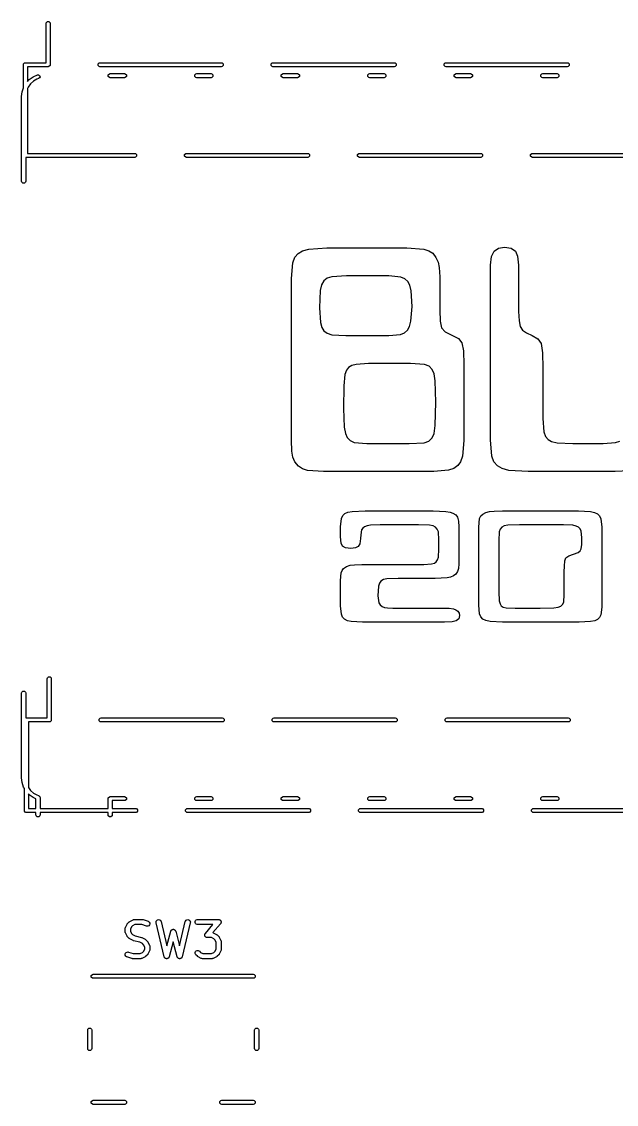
# Model space of a CAD drawing. Extents: x 187.8 to 250.3, y -128.1 to -95.
# Drawn here: x 187.85 to 205.31, y -128.1 to -96.32 of the extents above; entities that cross this region are included whole.
import ezdxf

# ---------------------------------------------------------------- set-up
doc = ezdxf.new("R2010")
doc.units = 0
doc.layers.add('BLACK', color=7, linetype='CONTINUOUS')

msp = doc.modelspace()

# ---------------------------------------------------------------- linework, layer by layer
at = {"layer": 'BLACK', "linetype": 'CONTINUOUS'}
for p, q in [((188.57, -96.38), (188.574567, -96.357039)), ((188.57, -97.53), (188.57, -96.38)), ((188.574567, -96.357039), (188.607039, -96.324567)), ((188.607039, -96.324567), (188.652961, -96.324567)), ((188.652961, -96.324567), (188.685433, -96.357039)), ((188.685433, -96.357039), (188.69, -96.38)), ((188.69, -96.38), (188.69, -97.59)), ((187.904567, -97.567039), (187.937039, -97.534567)), ((187.937039, -97.534567), (187.96, -97.53)), ((187.96, -97.53), (188.57, -97.53)), ((190.094567, -97.567039), (190.127039, -97.534567)), ((190.127039, -97.534567), (190.15, -97.53)), ((190.15, -97.53), (193.71, -97.53)), ((193.71, -97.53), (193.732961, -97.534567)), ((193.732961, -97.534567), (193.765433, -97.567039)), ((195.174567, -97.567039), (195.207039, -97.534567)), ((195.207039, -97.534567), (195.23, -97.53)), ((195.23, -97.53), (198.79, -97.53)), ((198.79, -97.53), (198.812961, -97.534567)), ((198.812961, -97.534567), (198.845433, -97.567039)), ((200.254567, -97.567039), (200.287039, -97.534567)), ((200.287039, -97.534567), (200.31, -97.53)), ((200.31, -97.53), (203.87, -97.53)), ((203.87, -97.53), (203.892961, -97.534567)), ((203.892961, -97.534567), (203.925433, -97.567039)), ((187.9, -97.59), (187.904567, -97.567039)), ((187.9, -98.27174), (187.9, -97.59)), ((188.63, -97.65), (188.02, -97.65)), ((188.02, -97.65), (188.02, -98.079485)), ((188.183803, -97.940456), (188.311381, -97.883307)), ((188.311381, -97.883307), (188.348463, -97.883215)), ((188.348463, -97.883215), (188.378517, -97.904937)), ((188.652961, -97.645433), (188.63, -97.65)), ((188.685433, -97.612961), (188.652961, -97.645433)), ((188.69, -97.59), (188.685433, -97.612961)), ((190.094567, -97.612961), (190.094567, -97.567039)), ((190.127039, -97.645433), (190.094567, -97.612961)), ((190.15, -97.65), (190.127039, -97.645433)), ((193.71, -97.65), (190.15, -97.65)), ((190.394567, -97.887039), (190.427039, -97.854567)), ((190.427039, -97.854567), (190.45, -97.85)), ((190.45, -97.85), (190.87, -97.85)), ((190.87, -97.85), (190.892961, -97.854567)), ((190.892961, -97.854567), (190.925433, -97.887039)), ((192.934567, -97.887039), (192.967039, -97.854567)), ((192.967039, -97.854567), (192.99, -97.85)), ((192.99, -97.85), (193.41, -97.85)), ((193.41, -97.85), (193.432961, -97.854567)), ((193.432961, -97.854567), (193.465433, -97.887039)), ((193.732961, -97.645433), (193.71, -97.65)), ((193.765433, -97.612961), (193.732961, -97.645433)), ((193.765433, -97.567039), (193.765433, -97.612961)), ((195.174567, -97.612961), (195.174567, -97.567039)), ((195.207039, -97.645433), (195.174567, -97.612961)), ((195.23, -97.65), (195.207039, -97.645433)), ((198.79, -97.65), (195.23, -97.65)), ((195.474567, -97.887039), (195.507039, -97.854567)), ((195.507039, -97.854567), (195.53, -97.85)), ((195.53, -97.85), (195.95, -97.85)), ((195.95, -97.85), (195.972961, -97.854567)), ((195.972961, -97.854567), (196.005433, -97.887039)), ((198.014567, -97.887039), (198.047039, -97.854567)), ((198.047039, -97.854567), (198.07, -97.85)), ((198.07, -97.85), (198.49, -97.85)), ((198.49, -97.85), (198.512961, -97.854567)), ((198.512961, -97.854567), (198.545433, -97.887039)), ((198.812961, -97.645433), (198.79, -97.65)), ((198.845433, -97.612961), (198.812961, -97.645433)), ((198.845433, -97.567039), (198.845433, -97.612961)), ((200.254567, -97.612961), (200.254567, -97.567039)), ((200.287039, -97.645433), (200.254567, -97.612961)), ((200.31, -97.65), (200.287039, -97.645433)), ((203.87, -97.65), (200.31, -97.65)), ((200.554567, -97.887039), (200.587039, -97.854567)), ((200.587039, -97.854567), (200.61, -97.85)), ((200.61, -97.85), (201.03, -97.85)), ((201.03, -97.85), (201.052961, -97.854567)), ((201.052961, -97.854567), (201.085433, -97.887039)), ((203.094567, -97.887039), (203.127039, -97.854567)), ((203.127039, -97.854567), (203.15, -97.85)), ((203.15, -97.85), (203.57, -97.85)), ((203.57, -97.85), (203.592961, -97.854567)), ((203.592961, -97.854567), (203.625433, -97.887039)), ((203.892961, -97.645433), (203.87, -97.65)), ((203.925433, -97.612961), (203.892961, -97.645433)), ((203.925433, -97.567039), (203.925433, -97.612961)), ((188.02, -98.079485), (188.070861, -98.022834)), ((188.108484, -98.150545), (188.040777, -98.243979)), ((188.070861, -98.022834), (188.183803, -97.940456)), ((188.194106, -98.073194), (188.108484, -98.150545)), ((188.293916, -98.015294), (188.194106, -98.073194)), ((188.348745, -97.997342), (188.293916, -98.015294)), ((188.378691, -97.975471), (188.348745, -97.997341)), ((188.348745, -97.997341), (188.348745, -97.997342)), ((188.378517, -97.904937), (188.390063, -97.940175)), ((188.390063, -97.940175), (188.378691, -97.975471)), ((190.394567, -97.932961), (190.394567, -97.887039)), ((190.427039, -97.965433), (190.394567, -97.932961)), ((190.45, -97.97), (190.427039, -97.965433)), ((190.87, -97.97), (190.45, -97.97)), ((190.892961, -97.965433), (190.87, -97.97)), ((190.925433, -97.932961), (190.892961, -97.965433)), ((190.925433, -97.887039), (190.925433, -97.932961)), ((192.934567, -97.932961), (192.934567, -97.887039)), ((192.967039, -97.965433), (192.934567, -97.932961)), ((192.99, -97.97), (192.967039, -97.965433)), ((193.41, -97.97), (192.99, -97.97)), ((193.432961, -97.965433), (193.41, -97.97)), ((193.465433, -97.932961), (193.432961, -97.965433)), ((193.465433, -97.887039), (193.465433, -97.932961)), ((195.474567, -97.932961), (195.474567, -97.887039)), ((195.507039, -97.965433), (195.474567, -97.932961)), ((195.53, -97.97), (195.507039, -97.965433)), ((195.95, -97.97), (195.53, -97.97)), ((195.972961, -97.965433), (195.95, -97.97)), ((196.005433, -97.932961), (195.972961, -97.965433)), ((196.005433, -97.887039), (196.005433, -97.932961)), ((198.014567, -97.932961), (198.014567, -97.887039)), ((198.047039, -97.965433), (198.014567, -97.932961)), ((198.07, -97.97), (198.047039, -97.965433)), ((198.49, -97.97), (198.07, -97.97)), ((198.512961, -97.965433), (198.49, -97.97)), ((198.545433, -97.932961), (198.512961, -97.965433)), ((198.545433, -97.887039), (198.545433, -97.932961)), ((200.554567, -97.932961), (200.554567, -97.887039)), ((200.587039, -97.965433), (200.554567, -97.932961)), ((200.61, -97.97), (200.587039, -97.965433)), ((201.03, -97.97), (200.61, -97.97)), ((201.052961, -97.965433), (201.03, -97.97)), ((201.085433, -97.932961), (201.052961, -97.965433)), ((201.085433, -97.887039), (201.085433, -97.932961)), ((203.094567, -97.932961), (203.094567, -97.887039)), ((203.127039, -97.965433), (203.094567, -97.932961)), ((203.15, -97.97), (203.127039, -97.965433)), ((203.57, -97.97), (203.15, -97.97)), ((203.592961, -97.965433), (203.57, -97.97)), ((203.625433, -97.932961), (203.592961, -97.965433)), ((203.625433, -97.887039), (203.625433, -97.932961)), ((187.85, -98.52), (187.864584, -98.38097)), ((187.864584, -98.38097), (187.9, -98.27174)), ((188.040777, -98.243979), (188.02, -98.290748)), ((188.02, -98.290748), (188.02, -100.19)), ((187.85, -101.01), (187.85, -98.52)), ((191.17, -100.31), (187.97, -100.31)), ((187.97, -100.31), (187.97, -101.01)), ((188.02, -100.19), (191.17, -100.19)), ((191.17, -100.19), (191.192961, -100.194567)), ((191.192961, -100.305433), (191.17, -100.31)), ((191.192961, -100.194567), (191.225433, -100.227039)), ((191.225433, -100.272961), (191.192961, -100.305433)), ((191.225433, -100.227039), (191.225433, -100.272961)), ((192.634567, -100.227039), (192.667039, -100.194567)), ((192.634567, -100.272961), (192.634567, -100.227039)), ((192.667039, -100.305433), (192.634567, -100.272961)), ((192.667039, -100.194567), (192.69, -100.19)), ((192.69, -100.31), (192.667039, -100.305433)), ((192.69, -100.19), (196.25, -100.19)), ((196.25, -100.31), (192.69, -100.31)), ((196.25, -100.19), (196.272961, -100.194567)), ((196.272961, -100.305433), (196.25, -100.31)), ((196.272961, -100.194567), (196.305433, -100.227039)), ((196.305433, -100.272961), (196.272961, -100.305433)), ((196.305433, -100.227039), (196.305433, -100.272961)), ((197.714567, -100.227039), (197.747039, -100.194567)), ((197.714567, -100.272961), (197.714567, -100.227039)), ((197.747039, -100.305433), (197.714567, -100.272961)), ((197.747039, -100.194567), (197.77, -100.19)), ((197.77, -100.31), (197.747039, -100.305433)), ((197.77, -100.19), (201.33, -100.19)), ((201.33, -100.31), (197.77, -100.31)), ((201.33, -100.19), (201.352961, -100.194567)), ((201.352961, -100.305433), (201.33, -100.31)), ((201.352961, -100.194567), (201.385433, -100.227039)), ((201.385433, -100.272961), (201.352961, -100.305433)), ((201.385433, -100.227039), (201.385433, -100.272961)), ((202.794567, -100.227039), (202.827039, -100.194567)), ((202.794567, -100.272961), (202.794567, -100.227039)), ((202.827039, -100.305433), (202.794567, -100.272961)), ((202.827039, -100.194567), (202.85, -100.19)), ((202.85, -100.31), (202.827039, -100.305433)), ((202.85, -100.19), (206.41, -100.19)), ((206.41, -100.31), (202.85, -100.31)), ((187.854567, -101.032961), (187.85, -101.01)), ((187.887039, -101.065433), (187.854567, -101.032961)), ((187.965433, -101.032961), (187.932961, -101.065433)), ((187.97, -101.01), (187.965433, -101.032961)), ((187.932961, -101.065433), (187.887039, -101.065433)), ((196.280784, -103.001729), (196.814637, -102.967108)), ((196.814637, -102.967108), (199.16462, -102.967108)), ((199.16462, -102.967108), (199.659151, -103.001729)), ((201.850415, -102.971949), (202.02794, -102.939753)), ((202.02794, -102.939753), (202.228132, -102.973882)), ((195.815318, -103.400517), (195.875034, -103.240333)), ((195.875034, -103.240333), (195.967054, -103.129529)), ((195.967054, -103.129529), (196.095245, -103.053534)), ((196.095245, -103.053534), (196.280784, -103.001729)), ((199.659151, -103.001729), (199.802002, -103.050348)), ((199.802002, -103.050348), (199.919025, -103.1244)), ((199.919025, -103.1244), (200.011818, -103.242515)), ((200.011818, -103.242515), (200.075463, -103.380855)), ((201.616757, -103.471042), (201.648226, -103.217746)), ((201.648226, -103.217746), (201.728371, -103.06165)), ((201.728371, -103.06165), (201.850415, -102.971949)), ((202.228132, -102.973882), (202.345944, -103.063279)), ((202.345944, -103.063279), (202.411804, -103.210497)), ((202.411804, -103.210497), (202.439123, -103.472752)), ((195.776422, -103.862991), (195.815318, -103.400517)), ((200.075463, -103.380855), (200.110295, -103.545737)), ((200.110295, -103.545737), (200.124617, -103.813409)), ((201.616757, -108.597577), (201.616757, -103.471042)), ((202.439123, -103.472752), (202.439123, -104.518233)), ((195.776422, -104.72297), (195.776422, -103.862991)), ((196.820024, -103.857648), (196.721459, -103.936935)), ((196.961244, -103.812555), (196.820024, -103.857648)), ((197.392089, -103.787764), (196.961244, -103.812555)), ((198.635895, -103.787764), (197.392089, -103.787764)), ((198.983392, -103.822813), (198.635895, -103.787764)), ((199.1029, -103.873499), (198.983392, -103.822813)), ((199.189411, -103.951895), (199.1029, -103.873499)), ((200.124617, -103.813409), (200.124617, -104.797769)), ((196.618449, -104.220745), (196.598788, -104.72297)), ((196.656454, -104.051151), (196.618449, -104.220745)), ((196.721459, -103.936935), (196.656454, -104.051151)), ((199.247949, -104.060159), (199.189411, -103.951895)), ((199.287291, -104.225447), (199.247949, -104.060159)), ((199.311654, -104.683219), (199.287291, -104.225447)), ((202.439123, -104.518233), (202.439123, -104.8341)), ((195.776422, -107.68246), (195.776422, -104.72297)), ((196.598788, -104.72297), (196.623151, -105.155524)), ((199.282162, -105.120902), (199.311654, -104.683219)), ((200.124617, -104.797769), (200.134447, -105.113209)), ((202.439123, -104.8341), (202.453767, -105.110341)), ((196.623151, -105.155524), (196.663785, -105.305666)), ((199.239333, -105.276525), (199.282162, -105.120902)), ((200.134447, -105.113209), (200.178472, -105.309824)), ((202.453767, -105.110341), (202.488277, -105.268364)), ((196.663785, -105.305666), (196.726161, -105.404285)), ((196.726161, -105.404285), (196.818841, -105.47191)), ((196.818841, -105.47191), (196.956543, -105.513706)), ((198.635895, -105.538497), (198.973561, -105.503875)), ((198.973561, -105.503875), (199.093522, -105.453914)), ((199.093522, -105.453914), (199.17958, -105.379495)), ((199.17958, -105.379495), (199.239333, -105.276525)), ((200.178472, -105.309824), (200.286183, -105.432923)), ((200.286183, -105.432923), (200.477242, -105.526101)), ((202.488277, -105.268364), (202.559438, -105.384298)), ((202.559438, -105.384298), (202.674207, -105.455576)), ((202.674207, -105.455576), (202.840902, -105.53465)), ((196.956543, -105.513706), (197.372855, -105.538497)), ((197.372855, -105.538497), (198.635895, -105.538497)), ((200.477242, -105.526101), (200.672575, -105.620135)), ((200.672575, -105.620135), (200.775585, -105.752637)), ((200.775585, -105.752637), (200.81961, -105.989003)), ((202.840902, -105.53465), (203.002469, -105.633385)), ((203.002469, -105.633385), (203.100349, -105.776572)), ((203.100349, -105.776572), (203.144374, -106.042858)), ((200.81961, -105.989003), (200.82944, -106.402323)), ((203.144374, -106.042858), (203.154205, -106.491654)), ((197.540626, -106.421393), (197.451073, -106.477122)), ((197.671197, -106.383943), (197.540626, -106.421393)), ((198.038783, -106.359153), (197.671197, -106.383943)), ((199.272331, -106.359153), (198.038783, -106.359153)), ((199.683514, -106.388645), (199.272331, -106.359153)), ((199.813703, -106.43997), (199.683514, -106.388645)), ((199.904065, -106.530977), (199.813703, -106.43997)), ((200.82944, -106.402323), (200.82944, -108.616811)), ((197.343362, -106.678012), (197.31387, -107.016105)), ((197.386905, -106.558098), (197.343362, -106.678012)), ((197.451073, -106.477122), (197.386905, -106.558098)), ((199.959714, -106.660125), (199.904065, -106.530977)), ((199.992115, -106.869071), (199.959714, -106.660125)), ((203.154205, -106.491654), (203.154205, -107.616637)), ((197.31387, -107.016105), (197.304039, -107.68246)), ((200.007075, -107.496103), (199.992115, -106.869071)), ((195.776422, -108.606981), (195.776422, -107.68246)), ((197.304039, -107.68246), (197.323701, -108.226572)), ((199.992115, -108.182548), (200.007075, -107.496103)), ((203.154205, -107.616637), (203.154205, -107.971827)), ((203.154205, -107.971827), (203.183697, -108.36634)), ((197.323701, -108.226572), (197.358264, -108.413459)), ((199.958158, -108.408795), (199.992115, -108.182548)), ((203.183697, -108.36634), (203.230896, -108.499246)), ((195.788157, -108.927537), (195.776422, -108.606981)), ((197.358264, -108.413459), (197.41175, -108.535173)), ((197.41175, -108.535173), (197.496253, -108.623705)), ((197.496253, -108.623705), (197.617342, -108.677506)), ((197.617342, -108.677506), (197.989629, -108.7117)), ((199.223605, -108.7117), (199.66428, -108.687337)), ((199.66428, -108.687337), (199.803284, -108.638259)), ((199.803284, -108.638259), (199.899364, -108.545004)), ((199.899364, -108.545004), (199.958158, -108.408795)), ((200.82944, -108.616811), (200.790117, -109.079713)), ((201.655653, -109.079713), (201.616757, -108.597577)), ((203.230896, -108.499246), (203.305941, -108.588601)), ((203.305941, -108.588601), (203.41222, -108.647802)), ((203.41222, -108.647802), (203.570517, -108.687337)), ((203.570517, -108.687337), (204.035555, -108.7117)), ((204.926736, -108.7117), (205.289193, -108.682207)), ((205.289193, -108.682207), (205.414877, -108.638462)), ((195.815318, -109.104076), (195.788157, -108.927537)), ((197.989629, -108.7117), (199.223605, -108.7117)), ((204.035555, -108.7117), (204.926736, -108.7117)), ((195.875632, -109.246452), (195.815318, -109.104076)), ((195.982014, -109.375063), (195.875632, -109.246452)), ((200.734137, -109.241769), (200.653341, -109.355402)), ((200.790117, -109.079713), (200.734137, -109.241769)), ((201.717733, -109.24803), (201.655653, -109.079713)), ((201.817219, -109.365233), (201.717733, -109.24803)), ((196.099624, -109.449007), (195.982014, -109.375063)), ((196.246162, -109.498162), (196.099624, -109.449007)), ((196.71633, -109.532356), (196.246162, -109.498162)), ((199.94809, -109.532356), (196.71633, -109.532356)), ((200.384064, -109.493033), (199.94809, -109.532356)), ((200.541135, -109.43687), (200.384064, -109.493033)), ((200.653341, -109.355402), (200.541135, -109.43687)), ((201.955931, -109.444763), (201.817219, -109.365233)), ((202.155313, -109.498162), (201.955931, -109.444763)), ((202.72336, -109.532356), (202.155313, -109.498162)), ((205.279362, -109.532356), (202.72336, -109.532356)), ((205.900838, -109.502863), (205.279362, -109.532356)), ((197.213364, -111.152012), (197.237788, -110.908166)), ((197.237788, -110.908166), (197.277299, -110.824047)), ((197.277299, -110.824047), (197.339454, -110.766688)), ((197.339454, -110.766688), (197.428201, -110.727159)), ((197.428201, -110.727159), (197.559578, -110.700651)), ((197.559578, -110.700651), (197.940902, -110.683554)), ((197.940902, -110.683554), (199.934534, -110.683554)), ((199.934534, -110.683554), (200.308836, -110.6983)), ((200.308836, -110.6983), (200.429463, -110.720055)), ((200.429463, -110.720055), (200.515222, -110.751729)), ((200.515222, -110.751729), (200.598875, -110.80302)), ((200.598875, -110.80302), (200.651387, -110.873545)), ((200.651387, -110.873545), (200.676117, -110.983179)), ((201.272985, -111.163766), (201.297409, -110.90667)), ((201.297409, -110.90667), (201.334278, -110.832223)), ((201.334278, -110.832223), (201.391748, -110.776733)), ((201.391748, -110.776733), (201.477774, -110.731835)), ((201.477774, -110.731835), (201.587448, -110.703216)), ((201.587448, -110.703216), (201.723977, -110.68944)), ((201.723977, -110.68944), (201.965413, -110.683554)), ((201.965413, -110.683554), (204.203899, -110.683554)), ((204.203899, -110.683554), (204.553472, -110.700865)), ((204.553472, -110.700865), (204.675119, -110.727741)), ((204.675119, -110.727741), (204.759857, -110.769467)), ((204.759857, -110.769467), (204.819301, -110.829094)), ((204.819301, -110.829094), (204.857859, -110.916287)), ((197.213364, -111.449714), (197.213364, -111.152012)), ((197.866822, -111.191174), (197.832519, -111.241771)), ((197.919836, -111.152012), (197.866822, -111.191174)), ((197.990794, -111.124496), (197.919836, -111.152012)), ((198.091417, -111.106064), (197.990794, -111.124496)), ((198.374738, -111.093882), (198.091417, -111.106064)), ((199.501003, -111.093882), (198.374738, -111.093882)), ((199.822488, -111.106064), (199.501003, -111.093882)), ((199.930767, -111.127801), (199.822488, -111.106064)), ((200.004449, -111.164407), (199.930767, -111.127801)), ((200.054476, -111.218129), (200.004449, -111.164407)), ((200.085049, -111.298191), (200.054476, -111.218129)), ((200.676117, -110.983179), (200.683139, -111.151371)), ((200.683139, -111.151371), (200.683139, -112.238099)), ((201.272985, -111.555074), (201.272985, -111.163766)), ((201.901708, -111.219307), (201.874433, -111.302466)), ((201.948011, -111.165048), (201.901708, -111.219307)), ((202.019424, -111.128328), (201.948011, -111.165048)), ((202.129972, -111.106278), (202.019424, -111.128328)), ((202.469164, -111.093882), (202.129972, -111.106278)), ((203.756324, -111.093882), (202.469164, -111.093882)), ((204.032624, -111.108628), (203.756324, -111.093882)), ((204.131653, -111.131108), (204.032624, -111.108628)), ((204.200236, -111.165048), (204.131653, -111.131108)), ((204.248888, -111.212948), (204.200236, -111.165048)), ((204.280836, -111.280453), (204.248888, -111.212948)), ((204.857859, -110.916287), (204.882284, -111.163766)), ((204.882284, -111.163766), (204.882284, -113.511398)), ((197.23216, -111.637091), (197.213364, -111.449714)), ((197.801073, -111.495875), (197.777189, -111.651119)), ((197.808095, -111.389447), (197.801073, -111.495875)), ((197.832519, -111.241771), (197.808095, -111.389447)), ((200.102451, -111.536481), (200.085049, -111.298191)), ((200.102451, -111.804049), (200.102451, -111.536481)), ((201.874433, -111.302466), (201.860389, -111.555074)), ((204.301902, -111.466811), (204.280836, -111.280453)), ((204.29488, -111.667914), (204.301902, -111.466811)), ((197.272898, -111.723266), (197.23216, -111.637091)), ((197.355325, -111.77211), (197.272898, -111.723266)), ((197.514393, -111.79144), (197.355325, -111.77211)), ((197.655903, -111.773939), (197.514393, -111.79144)), ((197.734517, -111.728608), (197.655903, -111.773939)), ((197.777189, -111.651119), (197.734517, -111.728608)), ((200.088407, -112.039987), (200.102451, -111.804049)), ((201.272985, -113.056404), (201.272985, -111.555074)), ((201.860389, -111.555074), (201.860389, -113.056404)), ((204.191576, -111.902156), (204.252748, -111.856836)), ((204.252748, -111.856836), (204.281879, -111.794073)), ((204.281879, -111.794073), (204.29488, -111.667914)), ((199.967859, -112.214819), (200.025515, -112.176336)), ((200.025515, -112.176336), (200.063753, -112.123094)), ((200.063753, -112.123094), (200.088407, -112.039987)), ((203.791129, -112.305846), (203.798151, -112.156033)), ((203.798151, -112.156033), (203.832955, -112.062855)), ((203.832955, -112.062855), (203.913555, -112.001519)), ((203.913555, -112.001519), (204.057048, -111.952579)), ((204.057048, -111.952579), (204.191576, -111.902156)), ((197.213364, -112.728355), (197.230766, -112.499897)), ((197.230766, -112.499897), (197.258386, -112.432212)), ((197.258386, -112.432212), (197.304344, -112.374447)), ((197.304344, -112.374447), (197.390781, -112.316335)), ((197.390781, -112.316335), (197.493327, -112.281055)), ((197.493327, -112.281055), (197.621141, -112.263793)), ((197.621141, -112.263793), (197.843205, -112.256478)), ((197.843205, -112.256478), (199.451849, -112.256478)), ((199.451849, -112.256478), (199.654876, -112.256478)), ((199.654876, -112.256478), (199.889044, -112.239595)), ((199.889044, -112.239595), (199.967859, -112.214819)), ((200.648029, -112.466985), (200.600432, -112.538207)), ((200.6729, -112.3798), (200.648029, -112.466985)), ((200.683139, -112.238099), (200.6729, -112.3798)), ((203.784107, -112.472541), (203.791129, -112.305846)), ((203.784107, -113.139752), (203.784107, -112.472541)), ((197.213364, -113.475708), (197.213364, -112.728355)), ((198.353114, -112.804242), (198.325584, -112.898043)), ((198.399163, -112.743956), (198.353114, -112.804242)), ((198.470876, -112.702556), (198.399163, -112.743956)), ((198.57746, -112.679201), (198.470876, -112.702556)), ((198.906272, -112.666806), (198.57746, -112.679201)), ((199.99071, -112.666806), (198.906272, -112.666806)), ((200.343641, -112.652274), (199.99071, -112.666806)), ((200.445653, -112.629861), (200.343641, -112.652274)), ((200.529266, -112.593716), (200.445653, -112.629861)), ((200.600432, -112.538207), (200.529266, -112.593716)), ((198.325584, -112.898043), (198.311846, -113.179075)), ((201.272985, -113.447712), (201.272985, -113.056404)), ((201.860389, -113.056404), (201.874433, -113.321408)), ((198.311846, -113.179075), (198.33627, -113.380606)), ((198.33627, -113.380606), (198.37404, -113.441102)), ((198.37404, -113.441102), (198.437631, -113.487462)), ((201.297409, -113.707586), (201.272985, -113.447712)), ((201.874433, -113.321408), (201.898438, -113.412308)), ((201.898438, -113.412308), (201.933967, -113.468655)), ((203.682746, -113.483402), (203.735378, -113.435963)), ((203.735378, -113.435963), (203.766704, -113.363081)), ((203.766704, -113.363081), (203.784107, -113.139752)), ((197.237788, -113.721477), (197.213364, -113.475708)), ((197.275586, -113.80713), (197.237788, -113.721477)), ((198.437631, -113.487462), (198.500523, -113.517382)), ((198.500523, -113.517382), (198.594862, -113.532342)), ((198.594862, -113.532342), (198.748735, -113.539822)), ((198.748735, -113.539822), (198.99023, -113.542173)), ((198.99023, -113.542173), (200.123517, -113.542173)), ((200.123517, -113.542173), (200.399512, -113.544737)), ((200.399512, -113.544737), (200.529266, -113.56162)), ((200.529266, -113.56162), (200.59903, -113.585)), ((200.59903, -113.585), (200.658409, -113.627658)), ((200.658409, -113.627658), (200.697291, -113.683274)), ((200.710921, -113.752252), (200.684208, -113.85099)), ((200.697291, -113.683274), (200.710921, -113.752252)), ((201.335718, -113.797708), (201.297409, -113.707586)), ((201.933967, -113.468655), (201.990929, -113.507743)), ((201.990929, -113.507743), (202.07746, -113.529991)), ((202.07746, -113.529991), (202.343074, -113.542173)), ((202.343074, -113.542173), (203.077634, -113.542173)), ((203.077634, -113.542173), (203.472697, -113.532342)), ((203.472697, -113.532342), (203.603944, -113.51351)), ((203.603944, -113.51351), (203.682746, -113.483402)), ((204.857859, -113.734514), (204.819847, -113.81279)), ((204.882284, -113.511398), (204.857859, -113.734514)), ((197.332432, -113.866588), (197.275586, -113.80713)), ((197.413404, -113.908509), (197.332432, -113.866588)), ((197.528132, -113.935404), (197.413404, -113.908509)), ((197.856943, -113.952501), (197.528132, -113.935404)), ((200.263346, -113.952501), (197.856943, -113.952501)), ((200.494343, -113.939165), (200.263346, -113.952501)), ((200.612919, -113.908689), (200.494343, -113.939165)), ((200.684208, -113.85099), (200.612919, -113.908689)), ((201.395106, -113.861886), (201.335718, -113.797708)), ((201.481614, -113.907099), (201.395106, -113.861886)), ((201.608514, -113.935404), (201.481614, -113.907099)), ((201.972435, -113.952501), (201.608514, -113.935404)), ((204.217943, -113.952501), (201.972435, -113.952501)), ((204.557135, -113.935404), (204.217943, -113.952501)), ((204.675946, -113.909058), (204.557135, -113.935404)), ((204.759857, -113.869153), (204.675946, -113.909058)), ((204.819847, -113.81279), (204.759857, -113.869153)), ((188.6, -115.61), (188.604567, -115.587039)), ((188.6, -116.76), (188.6, -115.61)), ((188.604567, -115.587039), (188.637039, -115.554567)), ((188.637039, -115.554567), (188.682961, -115.554567)), ((188.682961, -115.554567), (188.715433, -115.587039)), ((188.715433, -115.587039), (188.72, -115.61)), ((188.72, -115.61), (188.72, -116.82)), ((187.854567, -116.007039), (187.887039, -115.974567)), ((187.887039, -115.974567), (187.932961, -115.974567)), ((187.932961, -115.974567), (187.965433, -116.007039)), ((187.85, -116.03), (187.854567, -116.007039)), ((187.85, -118.52), (187.85, -116.03)), ((187.965433, -116.007039), (187.97, -116.03)), ((187.97, -116.03), (187.97, -116.763978)), ((187.97, -116.763978), (187.99, -116.76)), ((187.99, -116.76), (188.6, -116.76)), ((188.66, -116.88), (188.05, -116.88)), ((188.05, -116.88), (188.05, -118.808689)), ((188.682961, -116.875433), (188.66, -116.88)), ((188.715433, -116.842961), (188.682961, -116.875433)), ((188.72, -116.82), (188.715433, -116.842961)), ((190.124567, -116.797039), (190.157039, -116.764567)), ((190.124567, -116.842961), (190.124567, -116.797039)), ((190.157039, -116.875433), (190.124567, -116.842961)), ((190.157039, -116.764567), (190.18, -116.76)), ((190.18, -116.88), (190.157039, -116.875433)), ((190.18, -116.76), (193.74, -116.76)), ((193.74, -116.88), (190.18, -116.88)), ((193.74, -116.76), (193.762961, -116.764567)), ((193.762961, -116.875433), (193.74, -116.88)), ((193.762961, -116.764567), (193.795433, -116.797039)), ((193.795433, -116.842961), (193.762961, -116.875433)), ((193.795433, -116.797039), (193.795433, -116.842961)), ((195.204567, -116.797039), (195.237039, -116.764567)), ((195.204567, -116.842961), (195.204567, -116.797039)), ((195.237039, -116.875433), (195.204567, -116.842961)), ((195.237039, -116.764567), (195.26, -116.76)), ((195.26, -116.88), (195.237039, -116.875433)), ((195.26, -116.76), (198.82, -116.76)), ((198.82, -116.88), (195.26, -116.88)), ((198.82, -116.76), (198.842961, -116.764567)), ((198.842961, -116.875433), (198.82, -116.88)), ((198.842961, -116.764567), (198.875433, -116.797039)), ((198.875433, -116.842961), (198.842961, -116.875433)), ((198.875433, -116.797039), (198.875433, -116.842961)), ((200.284567, -116.797039), (200.317039, -116.764567)), ((200.284567, -116.842961), (200.284567, -116.797039)), ((200.317039, -116.875433), (200.284567, -116.842961)), ((200.317039, -116.764567), (200.34, -116.76)), ((200.34, -116.88), (200.317039, -116.875433)), ((200.34, -116.76), (203.9, -116.76)), ((203.9, -116.88), (200.34, -116.88)), ((203.9, -116.76), (203.922961, -116.764567)), ((203.922961, -116.875433), (203.9, -116.88)), ((203.922961, -116.764567), (203.955433, -116.797039)), ((203.955433, -116.842961), (203.922961, -116.875433)), ((203.955433, -116.797039), (203.955433, -116.842961)), ((187.850103, -118.520521), (187.85, -118.52)), ((187.864628, -118.659013), (187.850103, -118.520521)), ((187.90773, -118.791977), (187.864628, -118.659013)), ((187.93, -118.830651), (187.90773, -118.791977)), ((187.93, -119.48), (187.93, -118.830651)), ((188.05, -118.808689), (188.108492, -118.889428)), ((188.070842, -119.017128), (188.05, -118.993906)), ((188.05, -118.993906), (188.05, -119.42)), ((188.183755, -119.099517), (188.070842, -119.017128)), ((188.108492, -118.889428), (188.194091, -118.966785)), ((188.27, -119.138175), (188.183755, -119.099517)), ((188.194091, -118.966785), (188.293877, -119.0247)), ((188.27, -119.42), (188.27, -119.138175)), ((188.293877, -119.0247), (188.348697, -119.042663)), ((188.348697, -119.042663), (188.350859, -119.044243)), ((188.350859, -119.044243), (188.352961, -119.044243)), ((188.352961, -119.044243), (188.358665, -119.049947)), ((188.358665, -119.049947), (188.378637, -119.064542)), ((188.378637, -119.064542), (188.381189, -119.072471)), ((188.381189, -119.072471), (188.385433, -119.076715)), ((188.385433, -119.076715), (188.39, -119.099676)), ((188.39, -119.099676), (188.39, -119.42)), ((190.39, -119.13), (190.394567, -119.107039)), ((190.39, -119.42), (190.39, -119.13)), ((190.394567, -119.107039), (190.427039, -119.074567)), ((190.427039, -119.074567), (190.45, -119.07)), ((190.45, -119.07), (190.87, -119.07)), ((190.87, -119.07), (190.892961, -119.074567)), ((190.892961, -119.074567), (190.925433, -119.107039)), ((190.925433, -119.152961), (190.892961, -119.185433)), ((190.925433, -119.107039), (190.925433, -119.152961)), ((192.934567, -119.107039), (192.967039, -119.074567)), ((192.934567, -119.152961), (192.934567, -119.107039)), ((192.967039, -119.185433), (192.934567, -119.152961)), ((192.967039, -119.074567), (192.99, -119.07)), ((192.99, -119.07), (193.41, -119.07)), ((193.41, -119.07), (193.432961, -119.074567)), ((193.432961, -119.074567), (193.465433, -119.107039)), ((193.465433, -119.152961), (193.432961, -119.185433)), ((193.465433, -119.107039), (193.465433, -119.152961)), ((195.474567, -119.107039), (195.507039, -119.074567)), ((195.474567, -119.152961), (195.474567, -119.107039)), ((195.507039, -119.185433), (195.474567, -119.152961)), ((195.507039, -119.074567), (195.53, -119.07)), ((195.53, -119.07), (195.95, -119.07)), ((195.95, -119.07), (195.972961, -119.074567)), ((195.972961, -119.074567), (196.005433, -119.107039)), ((196.005433, -119.152961), (195.972961, -119.185433)), ((196.005433, -119.107039), (196.005433, -119.152961)), ((198.014567, -119.107039), (198.047039, -119.074567)), ((198.014567, -119.152961), (198.014567, -119.107039)), ((198.047039, -119.185433), (198.014567, -119.152961)), ((198.047039, -119.074567), (198.07, -119.07)), ((198.07, -119.07), (198.49, -119.07)), ((198.49, -119.07), (198.512961, -119.074567)), ((198.512961, -119.074567), (198.545433, -119.107039)), ((198.545433, -119.152961), (198.512961, -119.185433)), ((198.545433, -119.107039), (198.545433, -119.152961)), ((200.554567, -119.107039), (200.587039, -119.074567)), ((200.554567, -119.152961), (200.554567, -119.107039)), ((200.587039, -119.185433), (200.554567, -119.152961)), ((200.587039, -119.074567), (200.61, -119.07)), ((200.61, -119.07), (201.03, -119.07)), ((201.03, -119.07), (201.052961, -119.074567)), ((201.052961, -119.074567), (201.085433, -119.107039)), ((201.085433, -119.152961), (201.052961, -119.185433)), ((201.085433, -119.107039), (201.085433, -119.152961)), ((203.094567, -119.107039), (203.127039, -119.074567)), ((203.094567, -119.152961), (203.094567, -119.107039)), ((203.127039, -119.185433), (203.094567, -119.152961)), ((203.127039, -119.074567), (203.15, -119.07)), ((203.15, -119.07), (203.57, -119.07)), ((203.57, -119.07), (203.592961, -119.074567)), ((203.592961, -119.074567), (203.625433, -119.107039)), ((203.625433, -119.152961), (203.592961, -119.185433)), ((203.625433, -119.107039), (203.625433, -119.152961)), ((187.934567, -119.502961), (187.93, -119.48)), ((188.05, -119.42), (188.27, -119.42)), ((188.39, -119.42), (190.39, -119.42)), ((190.87, -119.19), (190.51, -119.19)), ((190.51, -119.19), (190.51, -119.42)), ((190.51, -119.42), (191.2, -119.42)), ((190.892961, -119.185433), (190.87, -119.19)), ((191.2, -119.42), (191.222961, -119.424567)), ((191.222961, -119.424567), (191.255433, -119.457039)), ((191.255433, -119.457039), (191.255433, -119.502961)), ((192.664567, -119.457039), (192.697039, -119.424567)), ((192.664567, -119.502961), (192.664567, -119.457039)), ((192.697039, -119.424567), (192.72, -119.42)), ((192.72, -119.42), (196.28, -119.42)), ((192.99, -119.19), (192.967039, -119.185433)), ((193.41, -119.19), (192.99, -119.19)), ((193.432961, -119.185433), (193.41, -119.19)), ((195.53, -119.19), (195.507039, -119.185433)), ((195.95, -119.19), (195.53, -119.19)), ((195.972961, -119.185433), (195.95, -119.19)), ((196.28, -119.42), (196.302961, -119.424567)), ((196.302961, -119.424567), (196.335433, -119.457039)), ((196.335433, -119.457039), (196.335433, -119.502961)), ((197.744567, -119.457039), (197.777039, -119.424567)), ((197.744567, -119.502961), (197.744567, -119.457039)), ((197.777039, -119.424567), (197.8, -119.42)), ((197.8, -119.42), (201.36, -119.42)), ((198.07, -119.19), (198.047039, -119.185433)), ((198.49, -119.19), (198.07, -119.19)), ((198.512961, -119.185433), (198.49, -119.19)), ((200.61, -119.19), (200.587039, -119.185433)), ((201.03, -119.19), (200.61, -119.19)), ((201.052961, -119.185433), (201.03, -119.19)), ((201.36, -119.42), (201.382961, -119.424567)), ((201.382961, -119.424567), (201.415433, -119.457039)), ((201.415433, -119.457039), (201.415433, -119.502961)), ((202.824567, -119.457039), (202.857039, -119.424567)), ((202.824567, -119.502961), (202.824567, -119.457039)), ((202.857039, -119.424567), (202.88, -119.42)), ((202.88, -119.42), (206.44, -119.42)), ((203.15, -119.19), (203.127039, -119.185433)), ((203.57, -119.19), (203.15, -119.19)), ((203.592961, -119.185433), (203.57, -119.19)), ((187.967039, -119.535433), (187.934567, -119.502961)), ((187.99, -119.54), (187.967039, -119.535433)), ((188.27, -119.54), (187.99, -119.54)), ((188.27, -119.61), (188.27, -119.54)), ((188.274567, -119.632961), (188.27, -119.61)), ((188.307039, -119.665433), (188.274567, -119.632961)), ((188.352961, -119.665433), (188.307039, -119.665433)), ((188.385433, -119.632961), (188.352961, -119.665433)), ((188.39, -119.61), (188.385433, -119.632961)), ((190.39, -119.54), (188.39, -119.54)), ((188.39, -119.54), (188.39, -119.61)), ((190.39, -119.61), (190.39, -119.54)), ((190.394567, -119.632961), (190.39, -119.61)), ((190.427039, -119.665433), (190.394567, -119.632961)), ((190.472961, -119.665433), (190.427039, -119.665433)), ((190.505433, -119.632961), (190.472961, -119.665433)), ((190.51, -119.61), (190.505433, -119.632961)), ((191.2, -119.54), (190.51, -119.54)), ((190.51, -119.54), (190.51, -119.61)), ((191.222961, -119.535433), (191.2, -119.54)), ((191.255433, -119.502961), (191.222961, -119.535433)), ((192.697039, -119.535433), (192.664567, -119.502961)), ((192.72, -119.54), (192.697039, -119.535433)), ((196.28, -119.54), (192.72, -119.54)), ((196.302961, -119.535433), (196.28, -119.54)), ((196.335433, -119.502961), (196.302961, -119.535433)), ((197.777039, -119.535433), (197.744567, -119.502961)), ((197.8, -119.54), (197.777039, -119.535433)), ((201.36, -119.54), (197.8, -119.54)), ((201.382961, -119.535433), (201.36, -119.54)), ((201.415433, -119.502961), (201.382961, -119.535433)), ((202.857039, -119.535433), (202.824567, -119.502961)), ((202.88, -119.54), (202.857039, -119.535433)), ((206.44, -119.54), (202.88, -119.54)), ((190.891667, -122.945295), (190.893108, -122.930663)), ((190.891667, -123.040533), (190.891667, -122.945295)), ((190.893108, -122.930663), (190.894139, -122.928173)), ((190.894139, -122.928173), (190.89433, -122.925486)), ((190.89433, -122.925486), (190.899585, -122.911754)), ((190.899585, -122.911754), (190.947204, -122.816516)), ((190.947204, -122.816516), (190.951168, -122.810216)), ((190.951168, -122.810216), (190.951926, -122.808389)), ((190.951926, -122.808389), (190.953614, -122.806332)), ((190.953614, -122.806332), (190.955036, -122.804073)), ((190.955036, -122.804073), (190.956534, -122.802773)), ((190.956534, -122.802773), (190.961253, -122.797024)), ((190.961253, -122.797024), (191.008872, -122.749405)), ((191.008872, -122.749405), (191.014621, -122.744686)), ((191.014621, -122.744686), (191.015921, -122.743188)), ((191.015921, -122.743188), (191.01818, -122.741766)), ((191.01818, -122.741766), (191.020237, -122.740078)), ((191.020237, -122.740078), (191.022064, -122.73932)), ((191.022064, -122.73932), (191.028364, -122.735356)), ((191.028364, -122.735356), (191.123602, -122.687737)), ((191.075925, -122.894484), (191.041667, -122.963)), ((191.041667, -122.963), (191.041667, -123.022828)), ((191.106332, -122.864077), (191.075925, -122.894484)), ((191.174848, -122.829819), (191.106332, -122.864077)), ((191.123602, -122.687737), (191.137333, -122.682482)), ((191.137333, -122.682482), (191.140022, -122.68229)), ((191.140022, -122.68229), (191.142511, -122.68126)), ((191.142511, -122.68126), (191.157143, -122.679819)), ((191.157143, -122.679819), (191.395238, -122.679819)), ((191.383068, -122.829819), (191.174848, -122.829819)), ((191.514377, -122.873589), (191.383068, -122.829819)), ((191.395238, -122.679819), (191.402643, -122.680548)), ((191.402643, -122.680548), (191.404618, -122.680408)), ((191.404618, -122.680408), (191.407215, -122.680998)), ((191.407215, -122.680998), (191.40987, -122.68126)), ((191.40987, -122.68126), (191.411701, -122.682018)), ((191.411701, -122.682018), (191.418955, -122.683668)), ((191.418955, -122.683668), (191.561812, -122.731287)), ((191.528714, -122.876849), (191.514377, -122.873589)), ((191.557904, -122.874774), (191.528714, -122.876849)), ((191.584078, -122.861688), (191.557904, -122.874774)), ((191.561812, -122.731287), (191.575237, -122.737281)), ((191.575237, -122.737281), (191.597344, -122.756455)), ((191.603252, -122.83958), (191.584078, -122.861688)), ((191.597344, -122.756455), (191.610431, -122.782628)), ((191.612506, -122.811818), (191.603252, -122.83958)), ((191.610431, -122.782628), (191.612506, -122.811818)), ((191.796481, -122.757623), (191.801114, -122.728728)), ((191.798469, -122.772191), (191.796481, -122.757623)), ((192.036564, -123.772191), (191.798469, -122.772191)), ((191.801114, -122.728728), (191.81645, -122.703806)), ((191.81645, -122.703806), (191.840157, -122.686649)), ((191.840157, -122.686649), (191.868625, -122.679871)), ((191.868625, -122.679871), (191.89752, -122.684504)), ((191.89752, -122.684504), (191.922442, -122.69984)), ((191.922442, -122.69984), (191.939599, -122.723547)), ((191.939599, -122.723547), (191.944389, -122.737447)), ((191.944389, -122.737447), (192.11364, -123.448303)), ((192.243671, -122.991015), (192.247528, -122.988062)), ((192.247528, -122.988062), (192.250482, -122.984204)), ((192.250482, -122.984204), (192.259049, -122.979243)), ((192.259049, -122.979243), (192.266909, -122.973228)), ((192.266909, -122.973228), (192.271601, -122.971976)), ((192.271601, -122.971976), (192.275807, -122.969542)), ((192.275807, -122.969542), (192.285624, -122.968237)), ((192.285624, -122.968237), (192.295185, -122.965688)), ((192.295185, -122.965688), (192.299997, -122.966327)), ((192.299997, -122.966327), (192.304816, -122.965687)), ((192.304816, -122.965687), (192.314386, -122.968239)), ((192.314386, -122.968239), (192.324193, -122.969542)), ((192.324193, -122.969542), (192.328394, -122.971974)), ((192.328394, -122.971974), (192.333091, -122.973227)), ((192.333091, -122.973227), (192.340953, -122.979245)), ((192.340953, -122.979245), (192.349518, -122.984204)), ((192.349518, -122.984204), (192.35247, -122.988061)), ((192.35247, -122.988061), (192.356329, -122.991015)), ((192.486359, -123.448303), (192.655612, -122.737448)), ((192.801532, -122.772191), (192.563436, -123.772191)), ((192.655612, -122.737448), (192.660402, -122.723547)), ((192.660402, -122.723547), (192.677559, -122.69984)), ((192.677559, -122.69984), (192.702481, -122.684504)), ((192.702481, -122.684504), (192.731376, -122.679871)), ((192.731376, -122.679871), (192.759844, -122.68665)), ((192.759844, -122.68665), (192.783551, -122.703806)), ((192.783551, -122.703806), (192.798887, -122.728728)), ((192.798887, -122.728728), (192.80352, -122.757623)), ((192.80352, -122.757623), (192.801532, -122.772191)), ((192.940727, -122.740187), (192.951926, -122.713151)), ((192.940727, -122.769451), (192.940727, -122.740187)), ((192.951926, -122.796487), (192.940727, -122.769451)), ((192.951926, -122.713151), (192.972618, -122.692459)), ((192.972618, -122.817179), (192.951926, -122.796487)), ((192.972618, -122.692459), (192.999654, -122.68126)), ((192.999654, -122.828378), (192.972618, -122.817179)), ((192.999654, -122.68126), (193.014286, -122.679819)), ((193.014286, -122.829819), (192.999654, -122.828378)), ((193.014286, -122.679819), (193.633333, -122.679819)), ((193.468051, -122.829819), (193.014286, -122.829819)), ((193.243557, -123.086383), (193.468051, -122.829819)), ((193.689776, -122.804207), (193.46288, -123.063516)), ((193.633333, -122.679819), (193.641071, -122.680581)), ((193.641071, -122.680581), (193.643039, -122.68045)), ((193.643039, -122.68045), (193.644394, -122.680908)), ((193.644394, -122.680908), (193.647965, -122.68126)), ((193.647965, -122.68126), (193.659222, -122.685923)), ((193.659222, -122.685923), (193.67076, -122.689825)), ((193.67076, -122.689825), (193.672664, -122.69149)), ((193.672664, -122.69149), (193.675001, -122.692459)), ((193.675001, -122.692459), (193.683611, -122.701069)), ((193.683611, -122.701069), (193.692784, -122.709095)), ((193.694297, -122.797882), (193.689776, -122.804207)), ((193.692784, -122.709095), (193.693906, -122.711364)), ((193.693906, -122.711364), (193.695693, -122.713151)), ((193.695693, -122.796487), (193.694297, -122.797882)), ((193.695693, -122.713151), (193.700353, -122.724401)), ((193.696241, -122.795163), (193.695693, -122.796487)), ((193.698327, -122.792246), (193.696241, -122.795163)), ((193.702228, -122.780708), (193.698327, -122.792246)), ((193.700353, -122.724401), (193.705756, -122.735327)), ((193.706892, -122.769451), (193.702228, -122.780708)), ((193.705756, -122.735327), (193.705924, -122.73785)), ((193.705924, -122.73785), (193.706892, -122.740187)), ((193.706892, -122.740187), (193.706892, -122.752371)), ((193.706892, -122.752371), (193.707702, -122.764525)), ((193.707702, -122.764525), (193.706892, -122.76692)), ((193.706892, -122.76692), (193.706892, -122.769451)), ((190.893108, -123.055165), (190.891667, -123.040533)), ((190.894139, -123.057654), (190.893108, -123.055165)), ((190.89433, -123.060342), (190.894139, -123.057654)), ((190.899585, -123.074074), (190.89433, -123.060342)), ((190.947204, -123.169312), (190.899585, -123.074074)), ((190.951168, -123.175611), (190.947204, -123.169312)), ((190.951926, -123.177439), (190.951168, -123.175611)), ((190.953614, -123.179495), (190.951926, -123.177439)), ((190.955036, -123.181755), (190.953614, -123.179495)), ((190.956534, -123.183054), (190.955036, -123.181755)), ((190.961253, -123.188804), (190.956534, -123.183054)), ((191.008872, -123.236423), (190.961253, -123.188804)), ((191.014621, -123.241141), (191.008872, -123.236423)), ((191.015921, -123.24264), (191.014621, -123.241141)), ((191.01818, -123.244061), (191.015921, -123.24264)), ((191.020237, -123.24575), (191.01818, -123.244061)), ((191.022064, -123.246507), (191.020237, -123.24575)), ((191.028364, -123.250472), (191.022064, -123.246507)), ((191.123602, -123.298091), (191.028364, -123.250472)), ((191.041667, -123.022828), (191.075925, -123.091344)), ((191.075925, -123.091344), (191.106332, -123.121751)), ((191.106332, -123.121751), (191.183319, -123.160244)), ((191.124671, -123.2985), (191.123602, -123.298091)), ((191.125107, -123.298823), (191.124671, -123.2985)), ((191.131243, -123.301015), (191.125107, -123.298823)), ((191.137333, -123.303346), (191.131243, -123.301015)), ((191.137873, -123.303384), (191.137333, -123.303346)), ((191.138953, -123.30377), (191.137873, -123.303384)), ((191.321443, -123.349392), (191.138953, -123.30377)), ((191.183319, -123.160244), (191.365809, -123.205867)), ((191.365809, -123.205867), (191.366888, -123.206252)), ((191.366888, -123.206252), (191.367428, -123.206291)), ((191.367428, -123.206291), (191.373509, -123.208618)), ((191.373509, -123.208618), (191.379655, -123.210814)), ((191.379655, -123.210814), (191.38009, -123.211136)), ((191.38009, -123.211136), (191.38116, -123.211546)), ((191.38116, -123.211546), (191.476398, -123.259165)), ((191.476398, -123.259165), (191.482697, -123.263129)), ((191.482697, -123.263129), (191.484525, -123.263887)), ((191.484525, -123.263887), (191.486581, -123.265575)), ((191.486581, -123.265575), (191.488841, -123.266997)), ((191.488841, -123.266997), (191.49014, -123.268495)), ((191.49014, -123.268495), (191.49589, -123.273214)), ((191.49589, -123.273214), (191.543509, -123.320833)), ((192.11364, -123.448303), (192.227532, -123.021208)), ((192.227532, -123.021208), (192.228817, -123.017779)), ((192.228817, -123.017779), (192.229009, -123.01634)), ((192.229009, -123.01634), (192.229998, -123.01463)), ((192.229998, -123.01463), (192.232695, -123.007441)), ((192.232695, -123.007441), (192.238712, -122.99958)), ((192.238712, -122.99958), (192.243671, -122.991015)), ((192.356329, -122.991015), (192.36129, -122.999583)), ((192.36129, -122.999583), (192.367305, -123.007442)), ((192.367305, -123.007442), (192.369999, -123.014626)), ((192.369999, -123.014626), (192.370991, -123.016339)), ((192.370991, -123.016339), (192.371182, -123.01778)), ((192.371182, -123.01778), (192.372468, -123.021208)), ((192.372468, -123.021208), (192.486359, -123.448303)), ((193.225631, -123.126065), (193.226441, -123.123669)), ((193.226441, -123.138218), (193.225631, -123.126065)), ((193.226441, -123.121139), (193.231104, -123.109881)), ((193.226441, -123.123669), (193.226441, -123.121139)), ((193.226441, -123.150403), (193.226441, -123.138218)), ((193.227408, -123.152739), (193.226441, -123.150403)), ((193.227577, -123.155263), (193.227408, -123.152739)), ((193.232979, -123.166188), (193.227577, -123.155263)), ((193.231104, -123.109881), (193.235006, -123.098344)), ((193.23764, -123.177439), (193.232979, -123.166188)), ((193.235006, -123.098344), (193.237091, -123.095426)), ((193.237091, -123.095426), (193.23764, -123.094103)), ((193.23764, -123.094103), (193.239035, -123.092707)), ((193.239426, -123.179225), (193.23764, -123.177439)), ((193.239035, -123.092707), (193.243557, -123.086383)), ((193.240549, -123.181495), (193.239426, -123.179225)), ((193.249721, -123.18952), (193.240549, -123.181495)), ((193.258332, -123.198131), (193.249721, -123.18952)), ((193.260668, -123.199099), (193.258332, -123.198131)), ((193.262573, -123.200765), (193.260668, -123.199099)), ((193.27411, -123.204666), (193.262573, -123.200765)), ((193.285368, -123.20933), (193.27411, -123.204666)), ((193.288938, -123.209681), (193.285368, -123.20933)), ((193.290294, -123.21014), (193.288938, -123.209681)), ((193.292261, -123.210008), (193.290294, -123.21014)), ((193.3, -123.210771), (193.292261, -123.210008)), ((193.425152, -123.210771), (193.3, -123.210771)), ((193.493668, -123.245029), (193.425152, -123.210771)), ((193.46288, -123.063516), (193.476398, -123.068689)), ((193.476398, -123.068689), (193.571636, -123.116308)), ((193.524075, -123.275436), (193.493668, -123.245029)), ((193.558333, -123.343952), (193.524075, -123.275436)), ((193.571636, -123.116308), (193.577935, -123.120272)), ((193.577935, -123.120272), (193.579763, -123.12103)), ((193.579763, -123.12103), (193.581819, -123.122718)), ((193.581819, -123.122718), (193.584079, -123.12414)), ((193.584079, -123.12414), (193.585378, -123.125638)), ((193.585378, -123.125638), (193.591128, -123.130357)), ((193.591128, -123.130357), (193.638747, -123.177976)), ((193.638747, -123.177976), (193.643465, -123.183725)), ((193.643465, -123.183725), (193.644964, -123.185025)), ((193.644964, -123.185025), (193.646385, -123.187284)), ((193.646385, -123.187284), (193.648074, -123.189341)), ((193.648074, -123.189341), (193.648831, -123.191168)), ((193.648831, -123.191168), (193.652796, -123.197468)), ((193.652796, -123.197468), (193.700415, -123.292706)), ((193.700415, -123.292706), (193.70567, -123.306437)), ((193.70567, -123.306437), (193.705861, -123.309126)), ((191.39843, -123.387886), (191.321443, -123.349392)), ((191.398429, -123.645561), (191.428836, -123.615153)), ((191.428837, -123.418293), (191.39843, -123.387886)), ((191.428836, -123.615153), (191.463095, -123.546637)), ((191.463095, -123.486809), (191.428837, -123.418293)), ((191.463095, -123.546637), (191.463095, -123.486809)), ((191.543509, -123.320833), (191.548227, -123.326582)), ((191.548227, -123.326582), (191.549726, -123.327882)), ((191.549726, -123.327882), (191.551147, -123.330141)), ((191.551147, -123.330141), (191.552836, -123.332198)), ((191.552836, -123.332198), (191.553593, -123.334025)), ((191.553593, -123.334025), (191.557558, -123.340325)), ((191.557558, -123.340325), (191.605177, -123.435563)), ((191.605177, -123.597883), (191.557558, -123.693121)), ((191.605177, -123.435563), (191.610432, -123.449294)), ((191.610432, -123.584152), (191.605177, -123.597883)), ((191.610432, -123.449294), (191.610623, -123.451983)), ((191.610623, -123.581462), (191.610432, -123.584152)), ((191.610623, -123.451983), (191.611654, -123.454472)), ((191.611654, -123.578974), (191.610623, -123.581462)), ((191.611654, -123.454472), (191.613095, -123.469104)), ((191.613095, -123.564342), (191.611654, -123.578974)), ((191.613095, -123.469104), (191.613095, -123.564342)), ((192.299999, -123.331613), (192.181992, -123.774144)), ((192.418008, -123.774144), (192.299999, -123.331613)), ((192.940727, -123.644948), (192.951926, -123.617912)), ((192.951926, -123.617912), (192.972619, -123.597219)), ((192.972619, -123.597219), (192.999655, -123.586021)), ((192.999655, -123.586021), (193.028918, -123.586021)), ((193.028918, -123.586021), (193.055954, -123.59722)), ((193.055954, -123.59722), (193.06732, -123.606548)), ((193.06732, -123.606548), (193.106332, -123.645561)), ((193.493667, -123.645561), (193.524074, -123.615153)), ((193.524074, -123.615153), (193.558333, -123.546637)), ((193.558333, -123.546637), (193.558333, -123.343952)), ((193.700415, -123.597883), (193.652796, -123.693121)), ((193.70567, -123.584152), (193.700415, -123.597883)), ((193.705861, -123.581462), (193.70567, -123.584152)), ((193.705861, -123.309126), (193.706892, -123.311615)), ((193.706892, -123.578974), (193.705861, -123.581462)), ((193.706892, -123.311615), (193.708333, -123.326247)), ((193.708333, -123.564342), (193.706892, -123.578974)), ((193.708333, -123.326247), (193.708333, -123.564342)), ((190.892256, -123.69782), (190.90151, -123.670057)), ((190.894331, -123.72701), (190.892256, -123.69782)), ((190.907417, -123.753183), (190.894331, -123.72701)), ((190.90151, -123.670057), (190.920684, -123.64795)), ((190.929524, -123.772357), (190.907417, -123.753183)), ((190.920684, -123.64795), (190.946857, -123.634864)), ((190.94295, -123.778351), (190.929524, -123.772357)), ((191.085806, -123.82597), (190.94295, -123.778351)), ((190.946857, -123.634864), (190.976047, -123.632789)), ((190.976047, -123.632789), (190.990384, -123.636049)), ((190.990384, -123.636049), (191.121694, -123.679819)), ((191.093061, -123.827619), (191.085806, -123.82597)), ((191.094892, -123.828378), (191.093061, -123.827619)), ((191.097545, -123.828639), (191.094892, -123.828378)), ((191.100143, -123.82923), (191.097545, -123.828639)), ((191.102117, -123.829089), (191.100143, -123.82923)), ((191.109524, -123.829819), (191.102117, -123.829089)), ((191.347619, -123.829819), (191.109524, -123.829819)), ((191.121694, -123.679819), (191.329914, -123.679819)), ((191.329914, -123.679819), (191.398429, -123.645561)), ((191.362251, -123.828378), (191.347619, -123.829819)), ((191.36474, -123.827346), (191.362251, -123.828378)), ((191.367428, -123.827156), (191.36474, -123.827346)), ((191.38116, -123.821901), (191.367428, -123.827156)), ((191.476398, -123.774282), (191.38116, -123.821901)), ((191.482697, -123.770317), (191.476398, -123.774282)), ((191.484525, -123.76956), (191.482697, -123.770317)), ((191.486581, -123.767872), (191.484525, -123.76956)), ((191.488841, -123.76645), (191.486581, -123.767872)), ((191.490141, -123.76495), (191.488841, -123.76645)), ((191.495891, -123.760232), (191.490141, -123.76495)), ((191.543509, -123.712613), (191.495891, -123.760232)), ((191.548227, -123.706863), (191.543509, -123.712613)), ((191.549726, -123.705564), (191.548227, -123.706863)), ((191.551147, -123.703305), (191.549726, -123.705564)), ((191.552837, -123.701247), (191.551147, -123.703305)), ((191.553594, -123.699417), (191.552837, -123.701247)), ((191.557558, -123.693121), (191.553594, -123.699417)), ((192.038293, -123.77721), (192.036564, -123.772191)), ((192.038533, -123.779012), (192.038293, -123.77721)), ((192.039475, -123.78064), (192.038533, -123.779012)), ((192.041354, -123.786091), (192.039475, -123.78064)), ((192.04774, -123.794915), (192.041354, -123.786091)), ((192.053195, -123.804337), (192.04774, -123.794915)), ((192.056252, -123.806677), (192.053195, -123.804337)), ((192.058511, -123.809798), (192.056252, -123.806677)), ((192.067786, -123.815505), (192.058511, -123.809798)), ((192.076433, -123.822124), (192.067786, -123.815505)), ((192.080153, -123.823116), (192.076433, -123.822124)), ((192.083433, -123.825134), (192.080153, -123.823116)), ((192.094187, -123.826858), (192.083433, -123.825134)), ((192.104709, -123.829664), (192.094187, -123.826858)), ((192.108524, -123.829157), (192.104709, -123.829664)), ((192.112328, -123.829767), (192.108524, -123.829157)), ((192.122926, -123.827243), (192.112328, -123.829767)), ((192.133717, -123.82581), (192.122926, -123.827243)), ((192.137048, -123.823881), (192.133717, -123.82581)), ((192.140796, -123.822989), (192.137048, -123.823881)), ((192.14962, -123.816602), (192.140796, -123.822989)), ((192.159042, -123.811148), (192.14962, -123.816602)), ((192.161382, -123.80809), (192.159042, -123.811148)), ((192.164503, -123.805832), (192.161382, -123.80809)), ((192.17021, -123.796556), (192.164503, -123.805832)), ((192.176829, -123.78791), (192.17021, -123.796556)), ((192.178854, -123.78251), (192.176829, -123.78791)), ((192.179839, -123.78091), (192.178854, -123.78251)), ((192.180126, -123.779118), (192.179839, -123.78091)), ((192.181992, -123.774144), (192.180126, -123.779118)), ((192.419873, -123.779119), (192.418008, -123.774144)), ((192.420161, -123.78091), (192.419873, -123.779119)), ((192.421145, -123.782509), (192.420161, -123.78091)), ((192.423171, -123.787911), (192.421145, -123.782509)), ((192.429791, -123.796559), (192.423171, -123.787911)), ((192.435497, -123.805832), (192.429791, -123.796559)), ((192.438617, -123.80809), (192.435497, -123.805832)), ((192.440958, -123.811148), (192.438617, -123.80809)), ((192.450379, -123.816602), (192.440958, -123.811148)), ((192.459204, -123.822989), (192.450379, -123.816602)), ((192.462951, -123.823881), (192.459204, -123.822989)), ((192.466283, -123.82581), (192.462951, -123.823881)), ((192.477076, -123.827244), (192.466283, -123.82581)), ((192.487672, -123.829767), (192.477076, -123.827244)), ((192.491473, -123.829157), (192.487672, -123.829767)), ((192.495292, -123.829665), (192.491473, -123.829157)), ((192.505823, -123.826856), (192.495292, -123.829665)), ((192.516567, -123.825134), (192.505823, -123.826856)), ((192.519843, -123.823118), (192.516567, -123.825134)), ((192.523567, -123.822125), (192.519843, -123.823118)), ((192.532217, -123.815503), (192.523567, -123.822125)), ((192.541489, -123.809798), (192.532217, -123.815503)), ((192.543747, -123.806677), (192.541489, -123.809798)), ((192.546805, -123.804337), (192.543747, -123.806677)), ((192.55226, -123.794914), (192.546805, -123.804337)), ((192.558646, -123.786091), (192.55226, -123.794914)), ((192.560523, -123.780642), (192.558646, -123.786091)), ((192.561467, -123.779013), (192.560523, -123.780642)), ((192.561706, -123.777209), (192.561467, -123.779013)), ((192.563436, -123.772191), (192.561706, -123.777209)), ((192.940727, -123.674211), (192.940727, -123.644948)), ((192.951925, -123.701247), (192.940727, -123.674211)), ((192.961252, -123.712612), (192.951925, -123.701247)), ((193.008871, -123.760232), (192.961252, -123.712612)), ((193.01462, -123.76495), (193.008871, -123.760232)), ((193.015921, -123.76645), (193.01462, -123.76495)), ((193.01818, -123.767872), (193.015921, -123.76645)), ((193.020237, -123.76956), (193.01818, -123.767872)), ((193.022064, -123.770317), (193.020237, -123.76956)), ((193.028364, -123.774282), (193.022064, -123.770317)), ((193.123602, -123.821901), (193.028364, -123.774282)), ((193.106332, -123.645561), (193.174848, -123.679819)), ((193.137333, -123.827156), (193.123602, -123.821901)), ((193.140022, -123.827347), (193.137333, -123.827156)), ((193.142511, -123.828378), (193.140022, -123.827347)), ((193.157143, -123.829819), (193.142511, -123.828378)), ((193.442857, -123.829819), (193.157143, -123.829819)), ((193.174848, -123.679819), (193.425152, -123.679819)), ((193.425152, -123.679819), (193.493667, -123.645561)), ((193.457489, -123.828378), (193.442857, -123.829819)), ((193.459978, -123.827346), (193.457489, -123.828378)), ((193.462666, -123.827156), (193.459978, -123.827346)), ((193.476398, -123.821901), (193.462666, -123.827156)), ((193.571636, -123.774282), (193.476398, -123.821901)), ((193.577935, -123.770317), (193.571636, -123.774282)), ((193.579763, -123.76956), (193.577935, -123.770317)), ((193.581819, -123.767872), (193.579763, -123.76956)), ((193.584079, -123.76645), (193.581819, -123.767872)), ((193.585379, -123.76495), (193.584079, -123.76645)), ((193.591129, -123.760232), (193.585379, -123.76495)), ((193.638747, -123.712613), (193.591129, -123.760232)), ((193.643465, -123.706863), (193.638747, -123.712613)), ((193.644964, -123.705564), (193.643465, -123.706863)), ((193.646385, -123.703305), (193.644964, -123.705564)), ((193.648075, -123.701247), (193.646385, -123.703305)), ((193.648832, -123.699417), (193.648075, -123.701247)), ((193.652796, -123.693121), (193.648832, -123.699417)), ((189.894567, -124.322039), (189.927039, -124.289567)), ((189.894567, -124.367961), (189.894567, -124.322039)), ((189.927039, -124.400433), (189.894567, -124.367961)), ((189.927039, -124.289567), (189.95, -124.285)), ((189.95, -124.405), (189.927039, -124.400433)), ((189.95, -124.285), (194.65, -124.285)), ((194.65, -124.405), (189.95, -124.405)), ((194.65, -124.285), (194.672961, -124.289567)), ((194.672961, -124.400433), (194.65, -124.405)), ((194.672961, -124.289567), (194.705433, -124.322039)), ((194.705433, -124.367961), (194.672961, -124.400433)), ((194.705433, -124.322039), (194.705433, -124.367961)), ((189.79, -125.92), (189.794567, -125.897039)), ((189.79, -126.47), (189.79, -125.92)), ((189.794567, -125.897039), (189.827039, -125.864567)), ((189.827039, -125.864567), (189.872961, -125.864567)), ((189.872961, -125.864567), (189.905433, -125.897039)), ((189.905433, -125.897039), (189.91, -125.92)), ((189.91, -125.92), (189.91, -126.47)), ((194.69, -125.92), (194.694567, -125.897039)), ((194.69, -126.47), (194.69, -125.92)), ((194.694567, -125.897039), (194.727039, -125.864567)), ((194.727039, -125.864567), (194.772961, -125.864567)), ((194.772961, -125.864567), (194.805433, -125.897039)), ((194.805433, -125.897039), (194.81, -125.92)), ((194.81, -125.92), (194.81, -126.47)), ((189.794567, -126.492961), (189.79, -126.47)), ((189.91, -126.47), (189.905433, -126.492961)), ((194.694567, -126.492961), (194.69, -126.47)), ((194.81, -126.47), (194.805433, -126.492961)), ((189.827039, -126.525433), (189.794567, -126.492961)), ((189.872961, -126.525433), (189.827039, -126.525433)), ((189.905433, -126.492961), (189.872961, -126.525433)), ((194.727039, -126.525433), (194.694567, -126.492961)), ((194.772961, -126.525433), (194.727039, -126.525433)), ((194.805433, -126.492961), (194.772961, -126.525433)), ((189.894567, -128.022039), (189.927039, -127.989567)), ((189.894567, -128.067961), (189.894567, -128.022039)), ((189.927039, -128.100433), (189.894567, -128.067961)), ((189.927039, -127.989567), (189.95, -127.985)), ((189.95, -127.985), (190.875, -127.985)), ((190.875, -127.985), (190.897961, -127.989567)), ((190.897961, -127.989567), (190.930433, -128.022039)), ((190.930433, -128.067961), (190.897961, -128.100433)), ((190.930433, -128.022039), (190.930433, -128.067961)), ((193.669567, -128.022039), (193.702039, -127.989567)), ((193.669567, -128.067961), (193.669567, -128.022039)), ((193.702039, -128.100433), (193.669567, -128.067961)), ((193.702039, -127.989567), (193.725, -127.985)), ((193.725, -127.985), (194.65, -127.985)), ((194.65, -127.985), (194.672961, -127.989567)), ((194.672961, -127.989567), (194.705433, -128.022039)), ((194.705433, -128.067961), (194.672961, -128.100433)), ((194.705433, -128.022039), (194.705433, -128.067961)), ((189.95, -128.105), (189.927039, -128.100433)), ((190.875, -128.105), (189.95, -128.105)), ((190.897961, -128.100433), (190.875, -128.105)), ((193.725, -128.105), (193.702039, -128.100433)), ((194.65, -128.105), (193.725, -128.105)), ((194.672961, -128.100433), (194.65, -128.105))]:
    msp.add_line(p, q, dxfattribs=at)

doc.saveas('drawing.dxf')
